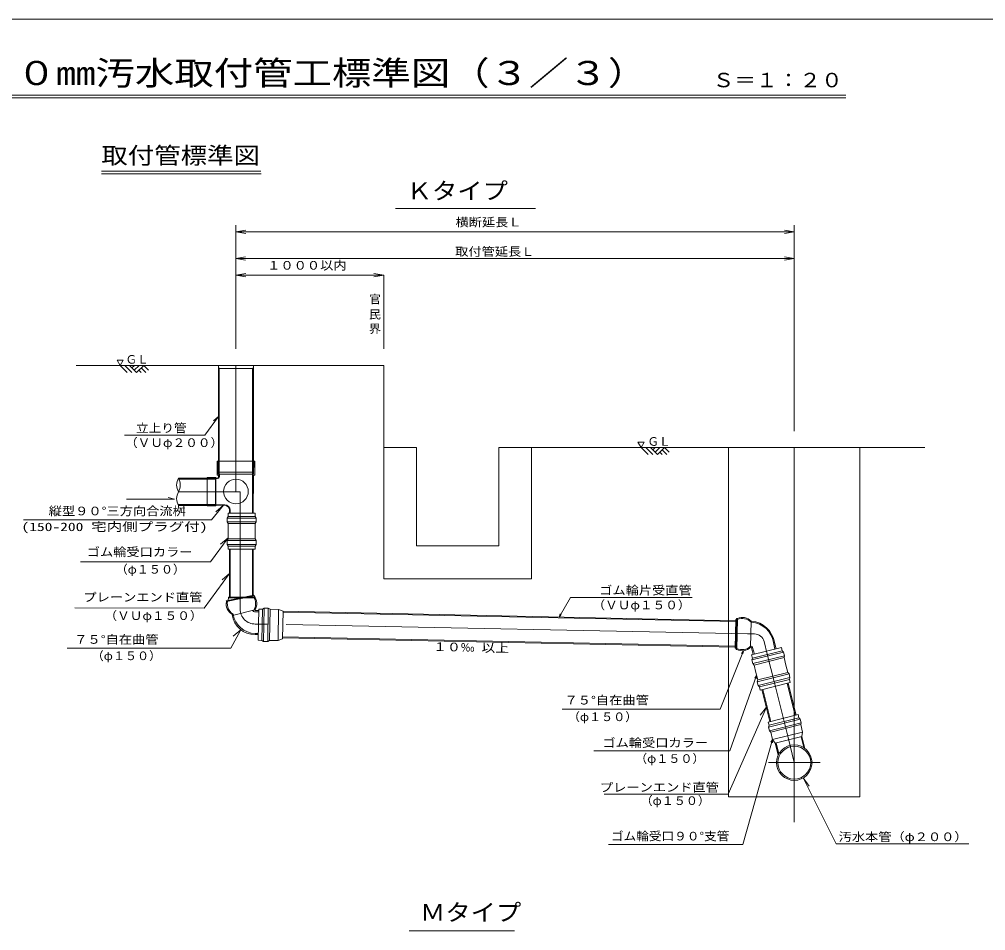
# Model space of a CAD drawing. Units: millimetres on the paper. Extents: x -398 to 406, y -282 to 282.
# Drawn here: x -109.9 to 184.3, y 4.5 to 282 of the extents above; entities that cross this region are included whole.
import ezdxf
from ezdxf.enums import TextEntityAlignment as Align

# ---------------------------------------------------------------- set-up
doc = ezdxf.new("R2010")
doc.units = ezdxf.units.MM
for name, color, linetype, lineweight in [('0-1__0-1_', 7, 'Continuous', 18), ('0-2__0-2_', 7, 'Continuous', 18), ('0-3__0-3_', 7, 'Continuous', 18), ('0-4__F-F_作業___1', 7, 'Continuous', 18), ('0-C__0-2__0-2_', 7, 'Continuous', 18)]:
    doc.layers.add(name, color=color, linetype=linetype, lineweight=lineweight)
doc.layers.add('0-6__0-5_レイヤ1', color=7, linetype='Continuous')
doc.styles.add('ＭＳ ゴシック', font='')
doc.styles.get('ＭＳ ゴシック').set_extended_font_data('MS Gothic')

msp = doc.modelspace()

# ---------------------------------------------------------------- linework, layer by layer
at = {"layer": '0-1__0-1_'}
for p, q in [((-49.29, 161.002), (-50.851, 159.752)), ((-61.49, 142.23), (-52.74, 142.23)), ((-61.259, 141.955), (-50.24, 141.955)), ((-61.259, 141.955), (-50.24, 141.955)), ((-62.699, 135.841), (-77.281, 135.841)), ((-62.699, 135.841), (-64.631, 136.359)), ((-61.72, 134.255), (-50.24, 134.255)), ((-61.49, 133.98), (-52.74, 133.98)), ((108.045, 90.441), (108.198, 99.21)), ((108.191, 98.86), (108.441, 98.856)), ((108.198, 99.21), (108.698, 99.201)), ((108.288, 90.087), (108.454, 99.556)), ((108.704, 99.551), (108.454, 99.556)), ((108.704, 99.551), (108.538, 90.083)), ((112.701, 90.745), (112.84, 98.744)), ((112.982, 98.392), (112.834, 98.394)), ((112.988, 98.741), (112.84, 98.744)), ((113.946, 94.827), (112.399, 94.854)), ((117.775, 88.663), (116.805, 92.553)), ((120.133, 90.196), (119.638, 92.183)), ((120.473, 90.28), (119.977, 92.267)), ((108.045, 90.441), (108.544, 90.433)), ((108.051, 90.791), (108.301, 90.787)), ((108.538, 90.083), (108.288, 90.087)), ((112.849, 90.743), (112.701, 90.745)), ((112.855, 91.093), (112.707, 91.095)), ((113.535, 88.55), (112.991, 90.629)), ((113.001, 88.417), (122.122, 90.691)), ((113.243, 87.447), (113.001, 88.417)), ((113.097, 86.895), (122.752, 89.303)), ((113.243, 87.447), (122.364, 89.721)), ((113.875, 88.635), (113.331, 90.714)), ((119.961, 79.893), (117.775, 88.663)), ((122.364, 89.721), (122.122, 90.691)), ((122.752, 89.303), (122.364, 89.721)), ((123.03, 88.187), (122.752, 89.303)), ((113.097, 86.895), (113.243, 87.447)), ((113.376, 85.78), (113.097, 86.895)), ((113.376, 85.78), (123.03, 88.187)), ((113.763, 85.361), (113.376, 85.78)), ((113.763, 85.361), (122.884, 87.635)), ((114.332, 83.081), (113.763, 85.361)), ((114.332, 83.081), (113.763, 85.361)), ((122.884, 87.635), (123.03, 88.187)), ((123.453, 85.355), (122.884, 87.635)), ((123.453, 85.355), (124.021, 83.075)), ((114.332, 83.081), (114.9, 80.801)), ((114.755, 80.249), (124.409, 82.656)), ((114.9, 80.801), (124.021, 83.075)), ((124.021, 83.075), (124.409, 82.656)), ((124.409, 82.656), (124.687, 81.54)), ((114.9, 80.801), (114.755, 80.249)), ((114.755, 80.249), (115.033, 79.133)), ((115.033, 79.133), (124.687, 81.54)), ((115.421, 78.714), (124.541, 80.989)), ((115.663, 77.744), (124.783, 80.018)), ((124.687, 81.54), (124.541, 80.989)), ((124.541, 80.989), (124.783, 80.018)), ((115.033, 79.133), (115.421, 78.714)), ((115.421, 78.714), (115.663, 77.744))]:
    msp.add_line(p, q, dxfattribs=at)
msp.add_lwpolyline([(-49.29, 161.002), (-53.419, 155.384), (-77.938, 155.384)], dxfattribs=at)
for centre, radius, start, end in [((-57.892, 140.167), 4.147, 150.17372, 209.82628), ((-65.087, 140.167), 4.147, 330.17371, 29.82629), ((-57.892, 136.042), 4.147, 150.17371, 209.82629), ((110.204, 95.918), 3.613, 43.27401, 114.63915), ((110.21, 96.268), 3.613, 43.27401, 114.63915), ((112.432, 91.13), 7.282, 8.30998, 85.66768), ((112.213, 90.895), 7.885, 10.02287, 84.35794), ((113.894, 91.827), 3, 14, 89), ((110.158, 93.312), 3.613, 243.36085, 314.72599), ((110.164, 93.662), 3.613, 243.36085, 314.72599), ((112.846, 90.593), 0.15, 14, 89), ((112.846, 90.593), 0.5, 14, 89)]:
    msp.add_arc(centre, radius, start, end, dxfattribs=at)
at = {"layer": '0-2__0-2_'}
for p, q in [((-142.427, 258.94), (141.702, 258.94)), ((-142.427, 258.14), (141.702, 258.14)), ((-36.442, 235.786), (-84.965, 235.786)), ((-36.258, 234.986), (-84.965, 234.986)), ((4.635, 224.424), (47.252, 224.424)), ((-43.99, 181.625), (-43.99, 219.351)), ((-40.99, 217.781), (-43.99, 217.281)), ((123.01, 217.781), (126.01, 217.281)), ((126.01, 156.625), (126.01, 219.351)), ((-43.99, 217.281), (126.01, 217.281)), ((-40.99, 216.781), (-43.99, 217.281)), ((123.01, 216.781), (126.01, 217.281)), ((-40.99, 204.625), (-43.99, 204.125)), ((-43.99, 204.125), (1.01, 204.125)), ((-40.99, 203.625), (-43.99, 204.125)), ((-1.99, 204.625), (1.01, 204.125)), ((-1.99, 203.625), (1.01, 204.125)), ((1.01, 181.625), (1.01, 204.125)), ((1.01, 176.625), (-92.658, 176.625)), ((-80.184, 178.248), (-78.309, 178.248)), ((-79.247, 176.625), (-77.07, 174.448)), ((-77.825, 176.625), (-75.648, 174.448)), ((-76.402, 176.625), (-74.226, 174.448)), ((-76.316, 176.625), (-76.359, 176.581)), ((-74.894, 176.625), (-75.648, 175.87)), ((-73.472, 176.625), (-74.937, 175.159)), ((-72.05, 176.625), (-74.226, 174.448)), ((-72.05, 176.625), (-70.627, 175.202)), ((-49.29, 144.105), (-49.29, 176.625)), ((-43.99, 176.625), (-43.99, 147.455)), ((-38.69, 144.105), (-38.69, 176.625)), ((1.01, 176.625), (1.01, 151.625)), ((-73.515, 175.159), (-72.804, 174.448)), ((-72.804, 175.87), (-71.382, 174.448)), ((-49.015, 175.625), (-49.065, 175.811)), ((-49.065, 175.725), (-49.065, 143.455)), ((-38.915, 175.725), (-38.915, 143.455)), ((78.406, 153.248), (80.281, 153.248)), ((11.01, 151.625), (11.01, 121.625)), ((36.01, 121.625), (36.01, 151.625)), ((165.789, 151.625), (46.01, 151.625)), ((79.344, 151.625), (81.52, 149.448)), ((80.766, 151.625), (82.942, 149.448)), ((82.188, 151.625), (84.365, 149.448)), ((82.275, 151.625), (82.231, 151.581)), ((83.697, 151.625), (82.942, 150.87)), ((85.119, 151.625), (83.654, 150.159)), ((86.541, 151.625), (84.365, 149.448)), ((85.076, 150.159), (85.787, 149.448)), ((85.787, 150.87), (87.209, 149.448)), ((86.541, 151.625), (87.963, 150.202)), ((126.01, 151.625), (126.01, 37.517)), ((146.01, 151.625), (146.01, 45.23)), ((-49.7, 147.455), (-38.28, 147.455)), ((-49.7, 143.18), (-49.7, 147.455)), ((-49.355, 143.455), (-49.425, 147.455)), ((-43.99, 147.455), (-43.99, 143.455)), ((-38.625, 143.455), (-38.555, 147.455)), ((-38.28, 143.18), (-38.28, 147.455)), ((-52.74, 142.5), (-52.74, 136.41)), ((-50.065, 142.5), (-52.74, 142.5)), ((-52.74, 142.5), (-52.74, 133.805)), ((-50.24, 142.19), (-52.74, 142.23)), ((-50.24, 142.19), (-50.24, 142.13)), ((-50.24, 142.13), (-50.24, 136.78)), ((-50.24, 142.13), (-49.565, 142.13)), ((-50.065, 142.5), (-50.065, 142.305)), ((-50.065, 142.305), (-49.665, 142.305)), ((-50.065, 136.605), (-50.065, 142.305)), ((-49.7, 143.18), (-49.315, 143.18)), ((-49.355, 143.455), (-38.625, 143.455)), ((-49.315, 142.655), (-49.315, 143.18)), ((-38.69, 144.105), (-49.29, 144.105)), ((-49.29, 144.105), (-49.115, 143.455)), ((-49.04, 142.655), (-49.04, 143.455)), ((-43.99, 143.455), (-43.99, 138.105)), ((-38.94, 138.392), (-38.94, 143.455)), ((-38.69, 144.105), (-38.864, 143.455)), ((-38.94, 138.392), (-38.94, 136.705)), ((-38.665, 138.392), (-38.765, 136.705)), ((-42.69, 138.105), (-61.49, 138.105)), ((-50.24, 136.78), (-50.24, 134.02)), ((-50.065, 136.605), (-50.065, 133.805)), ((-42.69, 131.705), (-42.69, 138.105)), ((-38.94, 131.6), (-38.94, 136.705)), ((-38.765, 131.6), (-38.765, 136.705)), ((-50.24, 134.02), (-52.74, 133.98)), ((-50.065, 133.805), (-52.74, 133.805)), ((-47.77, 134), (-51.411, 129.596)), ((-50.067, 132.007), (-47.77, 134)), ((-50.065, 134.175), (-47.41, 134.175)), ((-50.065, 134), (-47.41, 134)), ((-45.91, 132.5), (-45.91, 131.6)), ((-45.735, 132.5), (-45.735, 131.6)), ((-51.411, 129.596), (-108.702, 129.565)), ((-46.676, 130.1), (-46.401, 130.6)), ((-37.88, 130.1), (-46.676, 130.1)), ((-46.676, 128.95), (-46.676, 130.1)), ((-46.401, 130.6), (-46.401, 131.6)), ((-38.155, 131.6), (-46.401, 131.6)), ((-38.155, 130.6), (-46.401, 130.6)), ((-42.69, 131.705), (-42.69, 102.408)), ((-38.155, 130.6), (-38.155, 131.6)), ((-37.88, 130.1), (-38.155, 130.6)), ((-37.88, 128.95), (-37.88, 130.1)), ((-37.88, 128.95), (-46.676, 128.95)), ((-46.401, 128.45), (-46.676, 128.95)), ((-46.401, 126.1), (-46.401, 128.45)), ((-38.155, 128.45), (-46.401, 128.45)), ((-38.155, 128.45), (-37.88, 128.95)), ((-38.155, 126.1), (-38.155, 128.45)), ((-46.401, 124.133), (-51.782, 116.812)), ((-48.698, 122.141), (-46.401, 124.133)), ((-46.401, 123.75), (-46.676, 123.25)), ((-46.401, 126.1), (-46.401, 123.75)), ((-38.155, 123.75), (-46.401, 123.75)), ((-38.155, 126.1), (-38.155, 123.75)), ((-38.155, 123.75), (-37.88, 123.25)), ((-37.88, 123.25), (-46.676, 123.25)), ((-46.676, 123.25), (-46.676, 122.1)), ((-37.88, 122.1), (-46.676, 122.1)), ((-46.676, 122.1), (-46.401, 121.6)), ((-46.401, 121.6), (-46.401, 120.6)), ((-38.155, 121.6), (-46.401, 121.6)), ((-37.88, 122.1), (-38.155, 121.6)), ((-38.155, 121.6), (-38.155, 120.6)), ((-37.88, 123.25), (-37.88, 122.1)), ((11.01, 121.625), (36.01, 121.625)), ((-38.155, 120.6), (-46.401, 120.6)), ((-45.911, 120.6), (-45.916, 106.071)), ((-45.732, 120.6), (-45.713, 106.071)), ((-38.94, 106.553), (-38.94, 120.6)), ((-38.742, 106.594), (-38.761, 120.6)), ((-51.782, 116.812), (-91.358, 116.815)), ((-45.913, 113.268), (-53.679, 102.703)), ((-48.211, 111.276), (-45.913, 113.268)), ((-38.547, 106.634), (-46.949, 104.9)), ((-46.889, 104.657), (-38.486, 106.392)), ((-45.917, 106.071), (-45.917, 105.821)), ((-38.702, 106.071), (-38.702, 105.821)), ((-38.486, 106.392), (-38.547, 106.634)), ((-38.352, 106.071), (-38.352, 105.571)), ((54.418, 99.975), (57.903, 105.957)), ((57.903, 105.957), (94.897, 105.957)), ((-46.889, 104.657), (-46.949, 104.9)), ((-38.352, 105.821), (-46.267, 105.821)), ((-53.679, 102.703), (-93.028, 102.781)), ((-45.136, 100.665), (-45.172, 100.808)), ((-38.195, 102.187), (-45.044, 100.48)), ((-44.796, 100.749), (-44.832, 100.893)), ((-38.499, 101.959), (-38.535, 102.103)), ((-37.066, 101.561), (-38.373, 101.58)), ((-38.16, 102.044), (-38.195, 102.187)), ((-37.06, 101.913), (-38.017, 101.93)), ((108.187, 98.588), (-29.642, 101.443)), ((108.191, 98.86), (-29.637, 101.718)), ((54.764, 100.913), (54.418, 99.975)), ((55.064, 100.738), (54.418, 99.975)), ((-34.198, 97.771), (-38.094, 97.839)), ((112.022, 94.86), (-28.746, 97.674)), ((-42.508, 96.114), (-45.572, 90.479)), ((-44.806, 94.121), (-42.508, 96.114)), ((-37.186, 94.614), (-38.144, 94.631)), ((-37.18, 94.964), (-38.138, 94.981)), ((111.746, 94.865), (112.772, 94.847)), ((112.022, 94.86), (113.048, 94.842)), ((108.051, 90.811), (-29.778, 93.669)), ((108.056, 91.089), (-29.773, 93.944)), ((-45.572, 90.479), (-95.392, 90.479)), ((110.502, 89.716), (103.455, 71.908)), ((109.906, 88.913), (110.502, 89.716)), ((110.387, 88.722), (110.502, 89.716)), ((114.55, 82.206), (106.371, 59.18)), ((113.983, 81.382), (114.55, 82.206)), ((114.471, 81.209), (114.55, 82.206)), ((124.099, 63.297), (119.961, 79.893)), ((126.286, 70.026), (123.853, 79.786)), ((126.553, 70.092), (124.12, 79.853)), ((118.606, 68.11), (116.172, 77.871)), ((118.872, 68.177), (116.439, 77.938)), ((55.356, 71.908), (103.455, 71.908)), ((117.513, 72.494), (105.912, 45.994)), ((117.513, 72.494), (115.595, 70.1)), ((127.199, 70.253), (118.096, 67.983)), ((118.338, 67.013), (118.096, 67.983)), ((127.829, 68.864), (118.192, 66.462)), ((127.441, 69.283), (118.338, 67.013)), ((128.107, 67.748), (118.47, 65.346)), ((127.441, 69.283), (127.199, 70.253)), ((127.829, 68.864), (127.441, 69.283)), ((128.107, 67.748), (127.829, 68.864)), ((127.961, 67.197), (128.107, 67.748)), ((118.192, 66.462), (118.338, 67.013)), ((118.47, 65.346), (118.192, 66.462)), ((118.858, 64.927), (118.47, 65.346)), ((127.961, 67.197), (118.858, 64.927)), ((119.427, 62.647), (118.858, 64.927)), ((128.53, 64.917), (119.427, 62.647)), ((128.53, 64.917), (127.961, 67.197)), ((128.347, 63.583), (128.53, 64.917)), ((119.427, 62.647), (110.32, 30.738)), ((118.859, 61.823), (119.427, 62.647)), ((119.347, 61.65), (119.427, 62.647)), ((120.214, 61.555), (119.427, 62.647)), ((128.323, 63.577), (120.238, 61.561)), ((126.01, 55.631), (124.099, 63.297)), ((128.88, 60.206), (128.056, 63.51)), ((129.221, 59.973), (128.323, 63.577)), ((106.371, 59.18), (64.992, 59.18)), ((121.137, 57.957), (120.238, 61.561)), ((121.329, 58.323), (120.505, 61.628)), ((118.11, 55.631), (133.91, 55.631)), ((105.912, 45.994), (68.082, 45.994)), ((110.32, 30.738), (69.489, 30.738))]:
    msp.add_line(p, q, dxfattribs=at)
at = {"layer": '0-2__0-2_', "color": 1}
for p, q in [((-43.99, 209.193), (-41.035, 209.714)), ((-43.99, 209.193), (-41.035, 208.672)), ((126.01, 209.193), (123.056, 209.714))]:
    msp.add_line(p, q, dxfattribs=at)
msp.add_lwpolyline([(-43.99, 209.193), (126.01, 209.193), (123.056, 208.672)], dxfattribs=at)
at = {"layer": '0-2__0-2_'}
for points in [[(-80.184, 178.248), (-79.247, 176.625), (-78.309, 178.248)], [(-49.29, 175.725), (-49.065, 175.725), (-49.065, 175.811)], [(-49.015, 175.625), (-38.965, 175.625), (-38.915, 175.811)], [(-38.915, 175.811), (-38.915, 175.725), (-38.69, 175.725)], [(78.406, 153.248), (79.344, 151.625), (80.281, 153.248)], [(1.01, 111.625), (46.01, 111.625), (46.01, 151.625), (36.01, 151.625)], [(11.01, 151.625), (1.01, 151.625), (1.01, 111.625)], [(106.01, 151.625), (106.01, 45.23), (146.01, 45.23)], [(-38.665, 138.392), (-38.665, 143.18), (-38.28, 143.18)], [(-38.352, 106.071), (-46.267, 106.071), (-46.267, 105.571)]]:
    msp.add_lwpolyline(points, dxfattribs=at)
for centre, radius in [((-43.99, 138.205), 3.75), ((126.01, 55.631), 5.4), ((126.01, 55.631), 5)]:
    msp.add_circle(centre, radius, dxfattribs=at)
for centre, radius, start, end in [((-49.665, 142.655), 0.35, 270, 0), ((-49.565, 142.655), 0.525, 270, 0), ((-47.41, 132.5), 1.675, 360, 90), ((-47.41, 132.5), 1.5, 360, 90), ((-41.268, 104.087), 3.613, 328.27401, 39.63915), ((-43.35, 103.928), 3.613, 168.36085, 239.72599), ((-43.01, 104.008), 3.613, 154.36085, 239.60508), ((-41.609, 104.008), 3.613, 328.20766, 25.63915), ((-38.198, 101.637), 7.006, 187.97354, 270.43941), ((-38.072, 101.784), 6.804, 188.75042, 269.44071), ((-38.18, 102.348), 4.51, 179.23182, 271.08927), ((-38.364, 102.08), 0.5, 194, 269), ((-38.014, 102.08), 0.15, 194, 269)]:
    msp.add_arc(centre, radius, start, end, dxfattribs=at)
at = {"layer": '0-3__0-3_'}
for p, q in [((-37.052, 102.398), (-37.215, 92.894)), ((-35.951, 102.379), (-36.118, 92.875)), ((-35.396, 102.672), (-35.574, 92.564)), ((-34.132, 102.65), (-35.397, 102.672)), ((-34.131, 102.649), (-34.309, 92.54)), ((-33.587, 102.337), (-34.132, 102.65)), ((-33.586, 102.337), (-33.754, 92.832)), ((-31.002, 102.292), (-31.169, 92.788)), ((-29.637, 101.718), (-29.785, 93.312)), ((-36.115, 92.875), (-37.215, 92.894)), ((-35.571, 92.563), (-36.115, 92.875)), ((-34.306, 92.54), (-35.571, 92.563)), ((8.781, 4.455), (40.781, 4.455))]:
    msp.add_line(p, q, dxfattribs=at)
for points in [[(-35.397, 102.672), (-35.952, 102.379), (-37.052, 102.398)], [(-29.638, 101.718), (-31.003, 102.292), (-33.587, 102.337)], [(-29.782, 93.313), (-31.166, 92.788), (-33.751, 92.833), (-34.306, 92.54)]]:
    msp.add_lwpolyline(points, dxfattribs=at)
at = {"layer": '0-4__F-F_作業___1'}
msp.add_line((-398, 282), (405.5, 282), dxfattribs=at)
at = {"layer": '0-C__0-2__0-2_'}
for p, q in [((128.733, 50.968), (138.753, 30.927)), ((128.733, 50.968), (130.522, 48.508)), ((138.753, 30.927), (179.128, 30.927))]:
    msp.add_line(p, q, dxfattribs=at)

# ---------------------------------------------------------------- texts
at = {"layer": '0-1__0-1_', "style": 'ＭＳ ゴシック', "width": 1.1}
msp.add_text('立上り管', height=2.566, dxfattribs=at).set_placement((-74.408, 155.465), align=Align.BOTTOM_LEFT)
at = {"layer": '0-2__0-2_', "style": 'ＭＳ ゴシック'}
for s, height, width, p in [('φ１５０mm汚水取付管工標準図（３／３）', 7.331, 1.2, (-143.815, 259.784)), ('取付管標準図', 5.132, 1.15, (-84.976, 236.426)), ('Ｋタイプ', 5.132, 1.1, (7.998, 225.645)), ('横断延長Ｌ', 2.566, 1.15, (22.867, 218.141)), ('１０００以内', 2.566, 1.15, (-34.47, 204.993)), ('官', 2.566, 1.05, (-3.5, 194.699)), ('民', 2.566, 1.05, (-3.5, 190.061)), ('界', 2.566, 1.05, (-3.5, 185.628)), ('（ＶＵφ２００）', 2.566, 1.1, (-77.763, 150.987)), ('縦型９０°三方向合流桝', 2.566, 1.15, (-100.995, 130.177)), ('(150-200 宅内側プラグ付)', 2.566, 1.35, (-109.292, 125.388)), ('ゴム輪受口カラー', 2.566, 1.15, (-89.419, 117.717)), ('（φ１５０）', 2.566, 1.05, (-80.626, 112.415)), ('プレーンエンド直管', 2.566, 1.15, (-90.432, 103.932)), ('（ＶＵφ１５０）', 2.566, 1.1, (-84.023, 98.307)), ('７５°自在曲管', 2.566, 1.15, (-93.204, 91.06)), ('（φ１５０）', 2.566, 1.05, (-87.916, 86.082)), ('７５°自在曲管', 2.566, 1.15, (56.069, 72.57)), ('（φ１５０）', 2.566, 1.05, (57.069, 67.511)), ('ゴム輪受口カラー', 2.566, 1.15, (67.581, 59.608)), ('（φ１５０）', 2.566, 1.05, (77.528, 54.783)), ('プレーンエンド直管', 2.566, 1.15, (66.83, 46.027)), ('（φ１５０）', 2.566, 1.05, (79.194, 41.961)), ('ゴム輪受口９０°支管', 2.566, 1.1, (70.189, 31.166)), ('Ｍタイプ', 5.132, 1.1, (12.068, 5.927))]:
    msp.add_text(s, height=height, dxfattribs=dict(at, width=width)).set_placement(p, align=Align.BOTTOM_LEFT)
at = {"layer": '0-2__0-2_', "color": 1, "style": 'ＭＳ ゴシック', "width": 1.15}
msp.add_text('取付管延長Ｌ', height=2.566, dxfattribs=at).set_placement((22.755, 209.193), align=Align.BOTTOM_LEFT)
at = {"layer": '0-2__0-2_', "style": 'ＭＳ ゴシック'}
for p in [(-77.602, 176.354), (81.306, 151.354)]:
    msp.add_text('ＧＬ', height=2.566, dxfattribs=at).set_placement(p, align=Align.BOTTOM_LEFT)
at = {"layer": '0-2__0-2_', "style": 'ＭＳ ゴシック', "width": 1.2}
msp.add_text('１０‰ 以上', height=2.566, rotation=358.854, dxfattribs=at).set_placement((16.045, 88.888), align=Align.BOTTOM_LEFT)
at = {"layer": '0-3__0-3_', "style": 'ＭＳ ゴシック'}
for s, width, p in [('ゴム輪片受直管', 1.15, (66.606, 106.038)), ('（ＶＵφ１５０）', 1.1, (64.559, 101.56))]:
    msp.add_text(s, height=2.566, dxfattribs=dict(at, width=width)).set_placement(p, align=Align.BOTTOM_LEFT)
at = {"layer": '0-6__0-5_レイヤ1', "style": 'ＭＳ ゴシック', "width": 1.1}
msp.add_text('Ｓ＝１：２０', height=4.399, dxfattribs=at).set_placement((101.151, 259.983), align=Align.BOTTOM_LEFT)
at = {"layer": '0-C__0-2__0-2_', "style": 'ＭＳ ゴシック', "width": 1.15}
msp.add_text('汚水本管（φ２００）', height=2.566, dxfattribs=at).set_placement((139.503, 30.961), align=Align.BOTTOM_LEFT)

doc.saveas('drawing.dxf')
